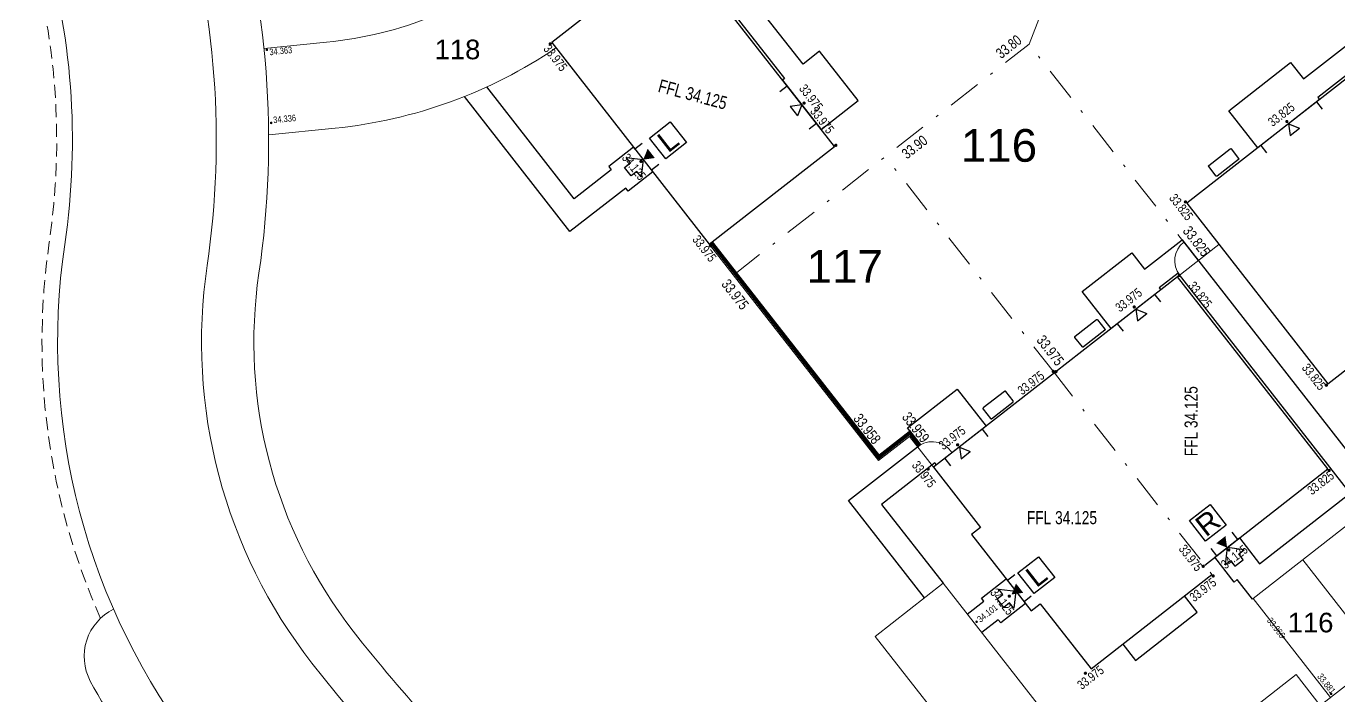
# Model space of a CAD drawing. Header units: metres. Extents: x 337936 to 338610, y 373199 to 374026.
# Drawn here: x 338002.9 to 338053.1, y 373879.6 to 373905.2 of the extents above; entities that cross this region are included whole.
import ezdxf

# ---------------------------------------------------------------- set-up
doc = ezdxf.new("R2010")
doc.units = ezdxf.units.M
doc.linetypes.add('DASHDOT', pattern=[25.4, 12.7, -6.35, 0, -6.35])
doc.linetypes.add('DASHED', pattern=[0.75, 0.5, -0.25])
for name, color, linetype in [('A-WH_HT-Access-Main', 252, 'Continuous'), ('A-WH_HT-Services-ASHP', 252, 'Continuous'), ('A-WH_HT-Wall-Party Wall Line', 252, 'Continuous'), ('A-WH_HT-Wall-Structure', 252, 'Continuous'), ('DGL-Paths', 252, 'Continuous'), ('EXTERNAL_WORKS_BACK_OF_FOOTWAY_LEVELS', 7, 'Continuous'), ('HOUSE_EXTERNAL_LEVELS', 7, 'Continuous'), ('HOUSE_SLAB_LEVEL', 7, 'Continuous'), ('PLOT_BOUNDARY_ANNOTATION', 7, 'Continuous')]:
    doc.layers.add(name, color=color, linetype=linetype)
doc.layers.add('A-WH_HT-Wall-Door Openings', color=252, linetype='Continuous', plot=False)
for name, color, linetype, lineweight in [('DGL_BT Gates', 252, 'Continuous', 9), ('DGL_BT Rear Fencing', 252, 'DASHDOT', 9), ('DGL_BT-Screen Fence', 252, 'FENCELINE2', 9), ('DGL_BT-Screen Pier Wall + Panels', 252, 'DASHED', 9), ('DGL_DRIVE', 252, 'Continuous', 9), ('DGL_Footpath', 252, 'Continuous', 9), ('DGL_Plot Parking', 252, 'Continuous', 9), ('DGL_PlotNo', 252, 'Continuous', 9), ('DGL_ROAD_KERBLINE', 252, 'Continuous', 9), ('DGL_VERGE', 252, 'DASHED', 9)]:
    doc.layers.add(name, color=color, linetype=linetype, lineweight=lineweight)
doc.layers.add('HOUSE_DOORS', color=3, linetype='Continuous', true_color=0x00ff00)
doc.styles.add('AnnotativeArial', font='arial.ttf', dxfattribs={"height": 2})
doc.styles.add('ESTROAD', font='arial.ttf', dxfattribs={"width": 0.75})
doc.styles.get("Standard").update_dxf_attribs({"font": 'arial.ttf'})
doc.linetypes.add('FENCELINE2', pattern='A,6.35,-2.54,[132,ltypeshp.shx,S=2.54,R=0,X=-2.54,Y=0],-2.54,25.4', length=36.83)

msp = doc.modelspace()

# ---------------------------------------------------------------- hatches: boundary and pattern name
at = {"layer": 'EXTERNAL_WORKS_BACK_OF_FOOTWAY_LEVELS'}
h = msp.add_hatch(color=256, dxfattribs=at)
edge = h.paths.add_edge_path(flags=17)
edge.add_ellipse((338012.11, 373904.337), major_axis=(0.0354, 0.0354), ratio=1, start_angle=45, end_angle=225, ccw=False)
edge.add_ellipse((338012.11, 373904.337), major_axis=(0.0354, 0.0354), ratio=1, start_angle=225, end_angle=405, ccw=False)
h = msp.add_hatch(color=256, dxfattribs=at)
edge = h.paths.add_edge_path(flags=17)
edge.add_ellipse((338012.276, 373901.54), major_axis=(0.0354, 0.0354), ratio=1, start_angle=45, end_angle=225, ccw=False)
edge.add_ellipse((338012.276, 373901.54), major_axis=(0.0354, 0.0354), ratio=1, start_angle=225, end_angle=405, ccw=False)
h = msp.add_hatch(color=256, dxfattribs=at)
edge = h.paths.add_edge_path(flags=17)
edge.add_ellipse((338039.234, 373882.466), major_axis=(0.0354, 0.0354), ratio=1, start_angle=45, end_angle=225, ccw=False)
edge.add_ellipse((338039.234, 373882.466), major_axis=(0.0354, 0.0354), ratio=1, start_angle=225, end_angle=405, ccw=False)
h = msp.add_hatch(color=256, dxfattribs=at)
edge = h.paths.add_edge_path(flags=17)
edge.add_ellipse((338050.958, 373881.88), major_axis=(0.0354, 0.0354), ratio=1, start_angle=45, end_angle=225, ccw=False)
edge.add_ellipse((338050.958, 373881.88), major_axis=(0.0354, 0.0354), ratio=1, start_angle=225, end_angle=405, ccw=False)
h = msp.add_hatch(color=256, dxfattribs=at)
edge = h.paths.add_edge_path(flags=17)
edge.add_ellipse((338052.781, 373879.709), major_axis=(0.0354, 0.0354), ratio=1, start_angle=45, end_angle=225, ccw=False)
edge.add_ellipse((338052.781, 373879.709), major_axis=(0.0354, 0.0354), ratio=1, start_angle=225, end_angle=405, ccw=False)
at = {"layer": 'HOUSE_DOORS'}
for points in [[(338026.495, 373900.135), (338026.664, 373900.553), (338026.941, 373900.198)], [(338048.808, 373885.299), (338048.391, 373885.467), (338048.746, 373885.744)], [(338040.572, 373883.51), (338040.74, 373883.928), (338041.017, 373883.573)]]:
    msp.add_hatch(color=256, dxfattribs=at).paths.add_polyline_path(points, flags=17)
at = {"layer": 'HOUSE_EXTERNAL_LEVELS'}
h = msp.add_hatch(color=256, dxfattribs=at)
edge = h.paths.add_edge_path(flags=17)
edge.add_ellipse((338022.942, 373904.564), major_axis=(-0.0448, 0.0448), ratio=1, start_angle=-97, end_angle=83, ccw=False)
edge.add_ellipse((338022.942, 373904.564), major_axis=(-0.0448, 0.0448), ratio=1, start_angle=83, end_angle=263, ccw=False)
h = msp.add_hatch(color=256, dxfattribs=at)
edge = h.paths.add_edge_path(flags=17)
edge.add_ellipse((338032.641, 373902.296), major_axis=(0.0448, 0.0448), ratio=1, start_angle=83, end_angle=263, ccw=False)
edge.add_ellipse((338032.641, 373902.296), major_axis=(0.0448, 0.0448), ratio=1, start_angle=263, end_angle=443, ccw=False)
h = msp.add_hatch(color=256, dxfattribs=at)
edge = h.paths.add_edge_path(flags=17)
edge.add_ellipse((338051.091, 373901.592), major_axis=(-0.0448, 0.0448), ratio=1, start_angle=83, end_angle=263, ccw=False)
edge.add_ellipse((338051.091, 373901.592), major_axis=(-0.0448, 0.0448), ratio=1, start_angle=-97, end_angle=83, ccw=False)
h = msp.add_hatch(color=256, dxfattribs=at)
edge = h.paths.add_edge_path(flags=17)
edge.add_ellipse((338033.857, 373900.683), major_axis=(-0.0448, 0.0448), ratio=1, start_angle=83, end_angle=263, ccw=False)
edge.add_ellipse((338033.857, 373900.683), major_axis=(-0.0448, 0.0448), ratio=1, start_angle=-97, end_angle=83, ccw=False)
h = msp.add_hatch(color=256, dxfattribs=at)
edge = h.paths.add_edge_path(flags=17)
edge.add_ellipse((338026.41, 373900.069), major_axis=(0.0448, 0.0448), ratio=1, start_angle=263, end_angle=443, ccw=False)
edge.add_ellipse((338026.41, 373900.069), major_axis=(0.0448, 0.0448), ratio=1, start_angle=83, end_angle=263, ccw=False)
h = msp.add_hatch(color=256, dxfattribs=at)
edge = h.paths.add_edge_path(flags=17)
edge.add_ellipse((338047.216, 373898.52), major_axis=(-0.0448, 0.0448), ratio=1, start_angle=83, end_angle=263, ccw=False)
edge.add_ellipse((338047.216, 373898.52), major_axis=(-0.0448, 0.0448), ratio=1, start_angle=-97, end_angle=83, ccw=False)
h = msp.add_hatch(color=256, dxfattribs=at)
edge = h.paths.add_edge_path(flags=17)
edge.add_ellipse((338029.065, 373896.846), major_axis=(-0.0448, 0.0448), ratio=1, start_angle=-97, end_angle=83, ccw=False)
edge.add_ellipse((338029.065, 373896.846), major_axis=(-0.0448, 0.0448), ratio=1, start_angle=83, end_angle=263, ccw=False)
h = msp.add_hatch(color=256, dxfattribs=at)
edge = h.paths.add_edge_path(flags=17)
edge.add_ellipse((338046.976, 373895.704), major_axis=(-0.0448, 0.0448), ratio=1, start_angle=-97, end_angle=83, ccw=False)
edge.add_ellipse((338046.976, 373895.704), major_axis=(-0.0448, 0.0448), ratio=1, start_angle=83, end_angle=263, ccw=False)
h = msp.add_hatch(color=256, dxfattribs=at)
edge = h.paths.add_edge_path(flags=17)
edge.add_ellipse((338045.26, 373894.501), major_axis=(-0.0448, 0.0448), ratio=1, start_angle=83, end_angle=263, ccw=False)
edge.add_ellipse((338045.26, 373894.501), major_axis=(-0.0448, 0.0448), ratio=1, start_angle=-97, end_angle=83, ccw=False)
h = msp.add_hatch(color=256, dxfattribs=at)
edge = h.paths.add_edge_path(flags=17)
edge.add_ellipse((338042.165, 373892.038), major_axis=(-0.0448, 0.0448), ratio=1, start_angle=83, end_angle=263, ccw=False)
edge.add_ellipse((338042.165, 373892.038), major_axis=(-0.0448, 0.0448), ratio=1, start_angle=-97, end_angle=83, ccw=False)
h = msp.add_hatch(color=256, dxfattribs=at)
edge = h.paths.add_edge_path(flags=17)
edge.add_ellipse((338042.267, 373892.026), major_axis=(0.0448, 0.0448), ratio=1, start_angle=83, end_angle=263, ccw=False)
edge.add_ellipse((338042.267, 373892.026), major_axis=(0.0448, 0.0448), ratio=1, start_angle=263, end_angle=443, ccw=False)
h = msp.add_hatch(color=256, dxfattribs=at)
edge = h.paths.add_edge_path(flags=17)
edge.add_ellipse((338052.6, 373891.51), major_axis=(-0.0448, 0.0448), ratio=1, start_angle=83, end_angle=263, ccw=False)
edge.add_ellipse((338052.6, 373891.51), major_axis=(-0.0448, 0.0448), ratio=1, start_angle=-97, end_angle=83, ccw=False)
h = msp.add_hatch(color=256, dxfattribs=at)
edge = h.paths.add_edge_path(flags=17)
edge.add_ellipse((338038.511, 373889.23), major_axis=(-0.0448, 0.0448), ratio=1, start_angle=83, end_angle=263, ccw=False)
edge.add_ellipse((338038.511, 373889.23), major_axis=(-0.0448, 0.0448), ratio=1, start_angle=-97, end_angle=83, ccw=False)
h = msp.add_hatch(color=256, dxfattribs=at)
edge = h.paths.add_edge_path(flags=17)
edge.add_ellipse((338037.384, 373888.305), major_axis=(-0.0448, 0.0448), ratio=1, start_angle=83, end_angle=263, ccw=False)
edge.add_ellipse((338037.384, 373888.305), major_axis=(-0.0448, 0.0448), ratio=1, start_angle=-97, end_angle=83, ccw=False)
h = msp.add_hatch(color=256, dxfattribs=at)
edge = h.paths.add_edge_path(flags=17)
edge.add_ellipse((338052.706, 373888.251), major_axis=(0.0448, 0.0448), ratio=1, start_angle=263, end_angle=443, ccw=False)
edge.add_ellipse((338052.706, 373888.251), major_axis=(0.0448, 0.0448), ratio=1, start_angle=83, end_angle=263, ccw=False)
h = msp.add_hatch(color=256, dxfattribs=at)
edge = h.paths.add_edge_path(flags=17)
edge.add_ellipse((338048.875, 373885.213), major_axis=(-0.0448, 0.0448), ratio=1, start_angle=-97, end_angle=83, ccw=False)
edge.add_ellipse((338048.875, 373885.213), major_axis=(-0.0448, 0.0448), ratio=1, start_angle=83, end_angle=263, ccw=False)
h = msp.add_hatch(color=256, dxfattribs=at)
edge = h.paths.add_edge_path(flags=17)
edge.add_ellipse((338047.895, 373884.585), major_axis=(-0.0448, 0.0448), ratio=1, start_angle=83, end_angle=263, ccw=False)
edge.add_ellipse((338047.895, 373884.585), major_axis=(-0.0448, 0.0448), ratio=1, start_angle=-97, end_angle=83, ccw=False)
h = msp.add_hatch(color=256, dxfattribs=at)
edge = h.paths.add_edge_path(flags=17)
edge.add_ellipse((338048.275, 373884.217), major_axis=(0.0448, 0.0448), ratio=1, start_angle=262.9891, end_angle=442.9891, ccw=False)
edge.add_ellipse((338048.275, 373884.217), major_axis=(0.0448, 0.0448), ratio=1, start_angle=82.9891, end_angle=262.9891, ccw=False)
h = msp.add_hatch(color=256, dxfattribs=at)
edge = h.paths.add_edge_path(flags=17)
edge.add_ellipse((338040.486, 373883.444), major_axis=(0.0448, 0.0448), ratio=1, start_angle=263, end_angle=443, ccw=False)
edge.add_ellipse((338040.486, 373883.444), major_axis=(0.0448, 0.0448), ratio=1, start_angle=83, end_angle=263, ccw=False)
h = msp.add_hatch(color=256, dxfattribs=at)
edge = h.paths.add_edge_path(flags=17)
edge.add_ellipse((338043.392, 373880.497), major_axis=(0.0448, 0.0448), ratio=1, start_angle=263, end_angle=443, ccw=False)
edge.add_ellipse((338043.392, 373880.497), major_axis=(0.0448, 0.0448), ratio=1, start_angle=83, end_angle=263, ccw=False)

# ---------------------------------------------------------------- linework, layer by layer
at = {"layer": 'A-WH_HT-Access-Main'}
for points in [[(338026.495, 373900.135), (338026.415, 373899.483), (338026.255, 373899.688), (338026.034, 373899.515), (338025.782, 373899.838), (338026.003, 373900.01), (338025.842, 373900.216), (338026.495, 373900.135)], [(338048.808, 373885.299), (338048.728, 373884.646), (338048.933, 373884.806), (338049.106, 373884.586), (338049.428, 373884.838), (338049.256, 373885.058), (338049.461, 373885.219), (338048.808, 373885.299)], [(338040.732, 373883.635), (338040.652, 373882.982), (338040.492, 373883.187), (338040.271, 373883.015), (338040.019, 373883.337), (338040.24, 373883.51), (338040.079, 373883.715), (338040.732, 373883.635)]]:
    msp.add_lwpolyline(points, dxfattribs=at)
at = {"layer": 'A-WH_HT-Services-ASHP'}
for points in [[(338049.249, 373900.183, -0.414214), (338049.244, 373900.141), (338048.429, 373899.504, -0.414214), (338048.387, 373899.509), (338048.105, 373899.87, -0.414214), (338048.11, 373899.912), (338048.925, 373900.549, -0.414214), (338048.967, 373900.544)], [(338044.139, 373893.653, -0.414214), (338044.134, 373893.611), (338043.318, 373892.973, -0.414214), (338043.276, 373892.978), (338042.994, 373893.339, -0.414214), (338043, 373893.381), (338043.815, 373894.019, -0.414214), (338043.857, 373894.014)]]:
    msp.add_lwpolyline(points, format="xyb", close=True, dxfattribs=at)
at = {"layer": 'A-WH_HT-Services-ASHP', "elevation": 0}
msp.add_lwpolyline([(338039.766, 373890.236, 0.414214), (338039.808, 373890.231), (338040.623, 373890.868, 0.414214), (338040.629, 373890.91), (338040.347, 373891.271, 0.414214), (338040.305, 373891.276), (338039.489, 373890.639, 0.414214), (338039.484, 373890.597)], format="xyb", close=True, dxfattribs=at)
at = {"layer": 'A-WH_HT-Wall-Door Openings', "linetype": 'ByBlock'}
for p, q in [((338031.999, 373902.942), (338031.721, 373902.725)), ((338052.227, 373902.345), (338052.444, 373902.067)), ((338033.113, 373901.516), (338032.835, 373901.299)), ((338026.458, 373900.755), (338026.18, 373900.538)), ((338050.092, 373900.676), (338050.309, 373900.399)), ((338027.088, 373899.95), (338026.81, 373899.733)), ((338046.04, 373894.972), (338046.257, 373894.695)), ((338044.613, 373893.858), (338044.83, 373893.58)), ((338039.452, 373889.825), (338039.669, 373889.548)), ((338038.026, 373888.711), (338038.243, 373888.433)), ((338048.994, 373885.891), (338049.211, 373885.614)), ((338048.189, 373885.262), (338048.406, 373884.984)), ((338040.695, 373884.254), (338040.417, 373884.037)), ((338041.325, 373883.449), (338041.047, 373883.232))]:
    msp.add_line(p, q, dxfattribs=at)
at = {"layer": 'A-WH_HT-Wall-Party Wall Line', "linetype": 'DASHDOT', "lineweight": 15, "ltscale": 0.1}
for points in [[(338042.117, 373892.098), (338048.045, 373884.512)], [(338042.117, 373892.098), (338048.322, 373884.157)]]:
    msp.add_lwpolyline(points, dxfattribs=at)
at = {"layer": 'A-WH_HT-Wall-Structure', "lineweight": -3}
for p, q in [((338047.668, 373882.836), (338047.183, 373883.457)), ((338045.302, 373880.988), (338047.668, 373882.836)), ((338044.817, 373881.608), (338045.302, 373880.988))]:
    msp.add_line(p, q, dxfattribs=at)
msp.add_lwpolyline([(338023, 373904.609), (338029.02, 373896.904), (338033.799, 373900.638), (338027.78, 373908.343)], close=True, dxfattribs=at)
at = {"layer": 'A-WH_HT-Wall-Structure'}
msp.add_lwpolyline([(338055.677, 373905.04), (338047.263, 373898.466), (338052.659, 373891.559), (338061.073, 373898.133)], close=True, dxfattribs=at)
at = {"layer": 'A-WH_HT-Wall-Structure', "lineweight": -3}
for points in [[(338047.952, 373884.63), (338052.661, 373888.309), (338046.918, 373895.659), (338042.21, 373891.98)], [(338042.21, 373891.98), (338037.59, 373888.371), (338039.385, 373886.073), (338039.038, 373885.803), (338041.318, 373882.885), (338041.665, 373883.156), (338043.61, 373880.666), (338048.23, 373884.275)]]:
    msp.add_lwpolyline(points, dxfattribs=at)
at = {"layer": 'DGL-Paths'}
for points in [[(338027.858, 373908.404), (338028.412, 373907.695), (338029.043, 373908.188), (338029.84, 373907.167), (338029.209, 373906.674), (338031.895, 373903.236), (338031.817, 373903.175), (338033.294, 373901.283), (338034.713, 373902.392), (338033.235, 373904.283), (338032.605, 373903.79), (338030.473, 373906.519), (338031.103, 373907.012), (338029.198, 373909.451), (338027.858, 373908.404)], [(338063.208, 373895.562), (338055.694, 373905.18), (338052.28, 373902.513), (338052.342, 373902.434), (338049.978, 373900.587), (338048.869, 373902.006), (338051.233, 373903.853), (338051.726, 373903.222), (338055.849, 373906.444), (338063.8, 373896.267)], [(338049.808, 373883.351), (338049.778, 373883.327), (338049.192, 373884.077), (338049.074, 373883.985), (338048.336, 373884.931), (338049.281, 373885.67), (338050.052, 373884.683), (338053.509, 373887.385), (338046.935, 373895.8), (338046.21, 373895.234), (338046.272, 373895.156), (338044.381, 373893.678), (338043.273, 373895.097), (338045.164, 373896.574), (338045.656, 373895.944), (338047.09, 373897.064), (338054.773, 373887.23), (338054.3, 373886.86), (338057.255, 373883.078)], [(338037.246, 373883.386), (338034.343, 373887.103), (338037.089, 373889.248), (338036.596, 373889.879), (338038.487, 373891.356), (338039.596, 373889.938), (338037.704, 373888.46), (338037.643, 373888.539), (338035.606, 373886.948), (338037.956, 373883.94)], [(338038.879, 373882.758), (338039.51, 373883.25), (338039.417, 373883.369), (338040.363, 373884.107), (338041.102, 373883.162), (338040.156, 373882.423), (338040.064, 373882.541), (338039.433, 373882.049)]]:
    msp.add_lwpolyline(points, dxfattribs=at)
at = {"layer": 'DGL-Paths', "flags": 128}
for points in [[(338026.183, 373900.535), (338026.126, 373900.608), (338025.18, 373899.869), (338025.273, 373899.751), (338023.856, 373898.641), (338020.517, 373902.914)], [(338026.808, 373899.736), (338026.865, 373899.663), (338025.919, 373898.924), (338025.827, 373899.042), (338023.696, 373897.383), (338019.661, 373902.548)]]:
    msp.add_lwpolyline(points, dxfattribs=at)
at = {"layer": 'DGL_BT Gates'}
for centre, start, end in [((338047.706, 373896.274), 128, 218), ((338037.529, 373888.45), 31.6206, 128)]:
    msp.add_arc(centre, 0.9, start, end, dxfattribs=at)
at = {"layer": 'DGL_BT Rear Fencing', "ltscale": 0.1}
for points in [[(338047.706, 373896.274), (338041.242, 373904.549), (338042.285, 373907.268), (338055.994, 373917.978)], [(338029.944, 373895.722), (338041.242, 373904.549)], [(338042.21, 373891.98), (338035.745, 373900.254)]]:
    msp.add_lwpolyline(points, dxfattribs=at)
at = {"layer": 'DGL_BT-Screen Fence', "ltscale": 0.03}
for points in [[(338037.59, 373888.371), (338036.667, 373889.553), (338035.485, 373888.629), (338029.02, 373896.904)], [(338046.918, 373895.659), (338048.494, 373896.89)]]:
    msp.add_lwpolyline(points, dxfattribs=at)
at = {"layer": 'DGL_BT-Screen Pier Wall + Panels', "ltscale": 0.5, "const_width": 0.15, "flags": 128}
msp.add_lwpolyline([(338037.053, 373889.22), (338036.684, 373889.693), (338035.502, 373888.77), (338029.099, 373896.965)], dxfattribs=at)
at = {"layer": 'DGL_DRIVE'}
msp.add_line((338051.7, 373884.829), (338054.655, 373881.046), dxfattribs=at)
at = {"layer": 'DGL_DRIVE', "flags": 128}
for points in [[(338027.369, 373911.829), (338022.116, 373907.725, -0.141468), (338014.395, 373904.622), (338012.005, 373904.379)], [(338023.16, 373904.405, -0.124468), (338014.728, 373901.339), (338012.182, 373901.08)]]:
    msp.add_lwpolyline(points, format="xyb", dxfattribs=at)
at = {"layer": 'DGL_DRIVE'}
for points in [[(338044.739, 373870.687), (338045.618, 373872.34, -0.105104), (338049.628, 373877.119), (338063.189, 373887.714), (338067.863, 373881.731), (338060.612, 373876.065), (338056.271, 373876.598), (338052.398, 373873.572, 0.105104), (338049.592, 373870.228), (338048.712, 373868.574)], [(338044.926, 373871.038, 0.198938), (338043.13, 373873.518, -0.089314), (338039.087, 373877.132), (338035.355, 373881.908), (338037.956, 373883.94), (338041.687, 373879.164, 0.15131), (338047.518, 373875.112)]]:
    msp.add_lwpolyline(points, format="xyb", dxfattribs=at)
for points in [[(338052.763, 373879.569), (338049.808, 373883.351), (338053.591, 373886.306), (338056.546, 373882.524)], [(338052.369, 373879.261), (338051.446, 373880.443), (338048.688, 373878.288), (338049.611, 373877.106)]]:
    msp.add_lwpolyline(points, dxfattribs=at)
at = {"layer": 'DGL_Footpath', "flags": 128}
for points in [[(338018.444, 373878.538, -0.021219), (338015.411, 373882.112, -0.204777), (338011.809, 373895.796, 0.111285), (338010.664, 373911.033)], [(338005.366, 373880.199, 0.042592), (338007.914, 373876.277, 0.105583), (338028.615, 373858.874), (338034.051, 373855.983)]]:
    msp.add_lwpolyline(points, format="xyb", dxfattribs=at)
at = {"layer": 'DGL_Footpath'}
msp.add_arc((338007.13, 373881.142), 2, 115.8885, 208.136, dxfattribs=at)
at = {"layer": 'DGL_ROAD_KERBLINE', "flags": 128}
for points in [[(338032.136, 373865.496, -0.105583), (338013.833, 373880.883, -0.204777), (338009.831, 373896.088, 0.111285), (338008.751, 373910.448, 0.111285)], [(338029.554, 373860.64, -0.105583), (338009.492, 373877.506, -0.204777), (338004.39, 373896.892, 0.111285), (338003.492, 373908.84, 0.111285)]]:
    msp.add_lwpolyline(points, format="xyb", dxfattribs=at)
at = {"layer": 'DGL_VERGE', "flags": 128}
msp.add_lwpolyline([(338005.754, 373882.594, -0.141866), (338003.796, 373896.98, 0.111285), (338002.918, 373908.664)], format="xyb", dxfattribs=at)
at = {"layer": 'HOUSE_DOORS'}
for p, q in [((338032.556, 373902.229), (338032.11, 373902.167)), ((338032.11, 373902.167), (338032.387, 373901.812)), ((338032.556, 373902.229), (338032.387, 373901.812)), ((338051.158, 373901.507), (338051.575, 373901.338)), ((338051.158, 373901.507), (338051.22, 373901.061)), ((338051.22, 373901.061), (338051.575, 373901.338)), ((338045.326, 373894.415), (338045.744, 373894.247)), ((338045.326, 373894.415), (338045.389, 373893.97)), ((338045.389, 373893.97), (338045.744, 373894.247)), ((338038.578, 373889.144), (338038.995, 373888.976)), ((338038.578, 373889.144), (338038.641, 373888.699)), ((338038.641, 373888.699), (338038.995, 373888.976))]:
    msp.add_line(p, q, dxfattribs=at)
at = {"layer": 'HOUSE_EXTERNAL_LEVELS', "color": 0, "flags": 128}
for points in [[(338026.739, 373900.96), (338027.527, 373901.576), (338028.143, 373900.788), (338027.355, 373900.172), (338026.739, 373900.96)], [(338047.368, 373886.331), (338048.156, 373886.946), (338048.771, 373886.158), (338047.983, 373885.543), (338047.368, 373886.331)], [(338040.816, 373884.335), (338041.604, 373884.951), (338042.219, 373884.163), (338041.431, 373883.547), (338040.816, 373884.335)]]:
    msp.add_lwpolyline(points, dxfattribs=at)

# ---------------------------------------------------------------- texts
at = {"layer": 'DGL_Plot Parking', "char_height": 0.75, "attachment_point": 5, "style": 'AnnotativeArial'}
for s, insert in [('118', (338019.397, 373904.343)), ('116', (338051.998, 373882.43))]:
    msp.add_mtext(s, dxfattribs=dict(at, insert=insert))
at = {"layer": 'DGL_PlotNo', "char_height": 1.25, "width": 2.66537, "attachment_point": 5, "style": 'AnnotativeArial'}
for s, insert in [('116', (338040.091, 373900.671)), ('117', (338034.196, 373896.053))]:
    msp.add_mtext(s, dxfattribs=dict(at, insert=insert))
at = {"layer": 'EXTERNAL_WORKS_BACK_OF_FOOTWAY_LEVELS', "linetype": 'Continuous', "style": 'ESTROAD', "width": 0.75}
for s, rotation, p in [('34.363', 5.7916, (338012.221, 373904.124)), ('34.336', 5.7916, (338012.367, 373901.526)), ('34.101', 38, (338039.38, 373882.423)), ('33.966', 308, (338050.313, 373882.504)), ('33.881', 308, (338052.237, 373880.367))]:
    msp.add_text(s, height=0.25, rotation=rotation, dxfattribs=at).set_placement(p)
at = {"layer": 'HOUSE_DOORS', "color": 100, "linetype": 'Continuous', "style": 'ESTROAD', "width": 0.75}
for s, rotation, p in [('33.975', 308, (338032.429, 373902.842)), ('33.825', 38, (338050.545, 373901.38)), ('34.125', 308, (338025.659, 373900.194)), ('33.975', 38, (338044.713, 373894.288)), ('33.975', 38, (338037.965, 373889.017)), ('34.125', 38, (338048.75, 373884.463)), ('34.125', 308, (338039.736, 373883.569))]:
    msp.add_text(s, height=0.35, rotation=rotation, dxfattribs=at).set_placement(p)
at = {"layer": 'HOUSE_EXTERNAL_LEVELS', "color": 0, "linetype": 'Continuous', "style": 'ESTROAD', "width": 0.75}
for s, rotation, p in [('33.975', 308, (338022.658, 373904.361)), ('33.975', 308, (338032.852, 373901.975)), ('33.825', 308, (338046.573, 373898.656)), ('33.975', 308, (338028.351, 373897.073)), ('33.825', 308, (338047.296, 373895.301)), ('33.825', 308, (338051.643, 373892.167)), ('33.975', 38, (338040.978, 373891.117)), ('33.975', 308, (338036.742, 373888.441)), ('33.825', 38, (338052.049, 373887.294)), ('33.975', 308, (338046.938, 373885.242)), ('33.975', 37.9891, (338047.551, 373883.209)), ('33.975', 38, (338043.255, 373879.854))]:
    msp.add_text(s, height=0.35, rotation=rotation, dxfattribs=at).set_placement(p)
at = {"layer": 'HOUSE_EXTERNAL_LEVELS', "color": 0, "char_height": 0.8, "width": 0.8, "attachment_point": 5, "rotation": 38, "line_spacing_factor": 0.888}
for s, insert in [('\\W1.00;L', (338027.441, 373900.874)), ('\\W1.00;R', (338048.07, 373886.244)), ('\\W1.00;L', (338041.517, 373884.249))]:
    msp.add_mtext(s, dxfattribs=dict(at, insert=insert))
at = {"layer": 'HOUSE_SLAB_LEVEL', "color": 1, "linetype": 'Continuous', "true_color": 0xff0000, "style": 'ESTROAD', "width": 0.75}
for rotation, p in [(345, (338027.031, 373902.735)), (90, (338047.682, 373888.794))]:
    msp.add_text('FFL 34.125', height=0.5, rotation=rotation, dxfattribs=at).set_placement(p)
msp.add_text('FFL 34.125', height=0.5, dxfattribs=at).set_placement((338041.158, 373886.196))
at = {"layer": 'PLOT_BOUNDARY_ANNOTATION', "linetype": 'Continuous', "style": 'ESTROAD', "width": 0.75}
for s, rotation, p in [('33.80', 38, (338040.173, 373903.976)), ('33.90', 38, (338036.575, 373900.139)), ('33.825', 308, (338047.091, 373897.399)), ('33.975', 308, (338029.459, 373895.365)), ('33.975', 308, (338041.502, 373893.223)), ('33.958', 308, (338034.501, 373890.225)), ('33.959', 308, (338036.36, 373890.282))]:
    msp.add_text(s, height=0.4, rotation=rotation, dxfattribs=at).set_placement(p)

doc.saveas('drawing.dxf')
